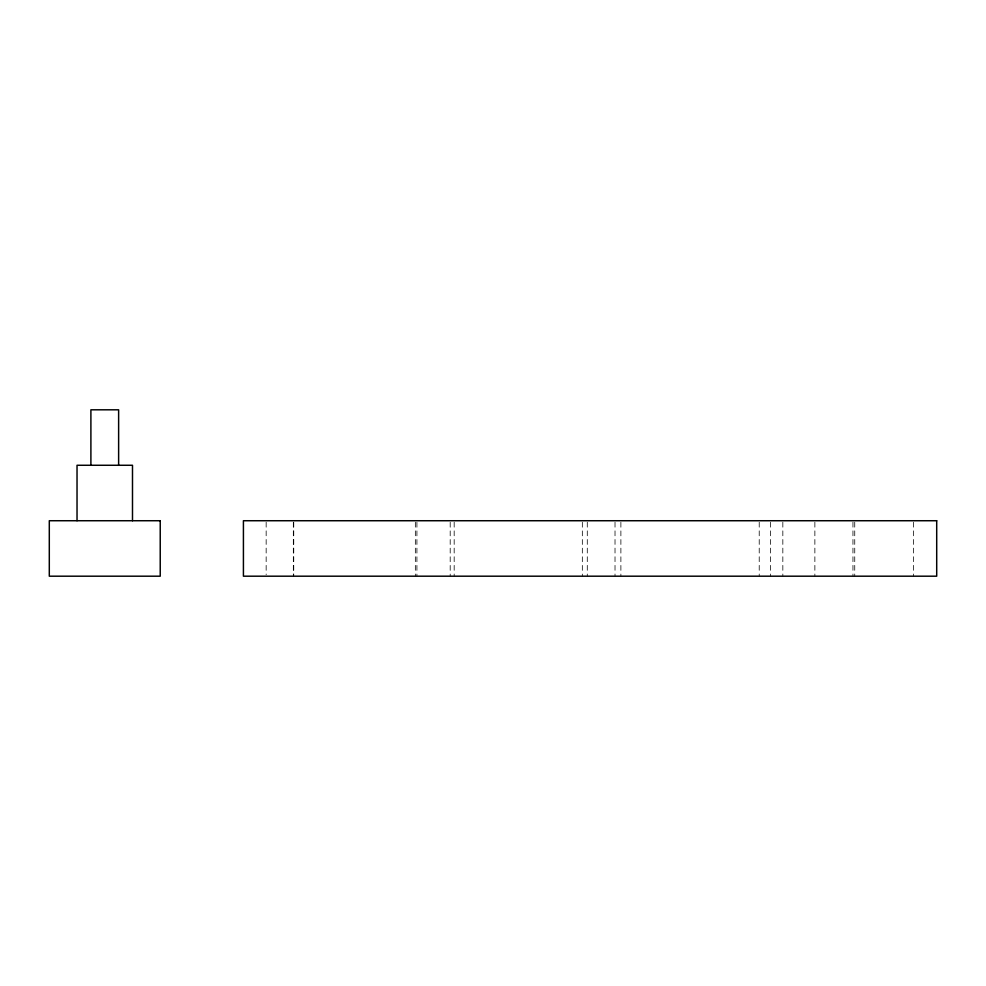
<?xml version="1.0" encoding="UTF-8"?>
<svg xmlns="http://www.w3.org/2000/svg" width="986" height="986" viewBox="0 0 986 986"><rect width="100%" height="100%" fill="white"/><g stroke="black" fill="none" stroke-linecap="round" stroke-linejoin="round"><path stroke-width="0.74" stroke-dasharray="4.93 3.7" d="M913.541 522.223L913.541 576.194M854.739 522.223L854.739 576.194M852.952 522.223L852.952 576.194M814.867 522.223L814.867 576.194M782.835 522.223L782.835 576.194M770.497 522.223L770.497 576.194M759.22 522.223L759.22 576.194M620.884 522.272L620.884 576.194M615.017 522.223L615.017 576.194M587.286 522.223L587.286 576.194M582.332 522.272L582.332 576.194M454.176 522.223L454.176 576.194M450.195 522.272L450.195 576.194M416.918 522.272L416.918 576.194M415.352 522.223L415.352 576.194M293.742 522.223L293.742 576.194M293.335 522.223L293.335 576.194M266.158 522.223L266.158 574.69"/><path stroke-width="1.48" d="M132.494 520.731L132.494 465.269L77.031 465.269L77.031 520.731M118.628 465.269L118.628 409.806L90.897 409.806L90.897 465.269M160.225 520.731L49.3 520.731L49.3 576.194L160.225 576.194L160.225 520.731M936.7 520.731L243.419 520.731L243.419 576.194L936.7 576.194L936.7 520.731"/></g></svg>
